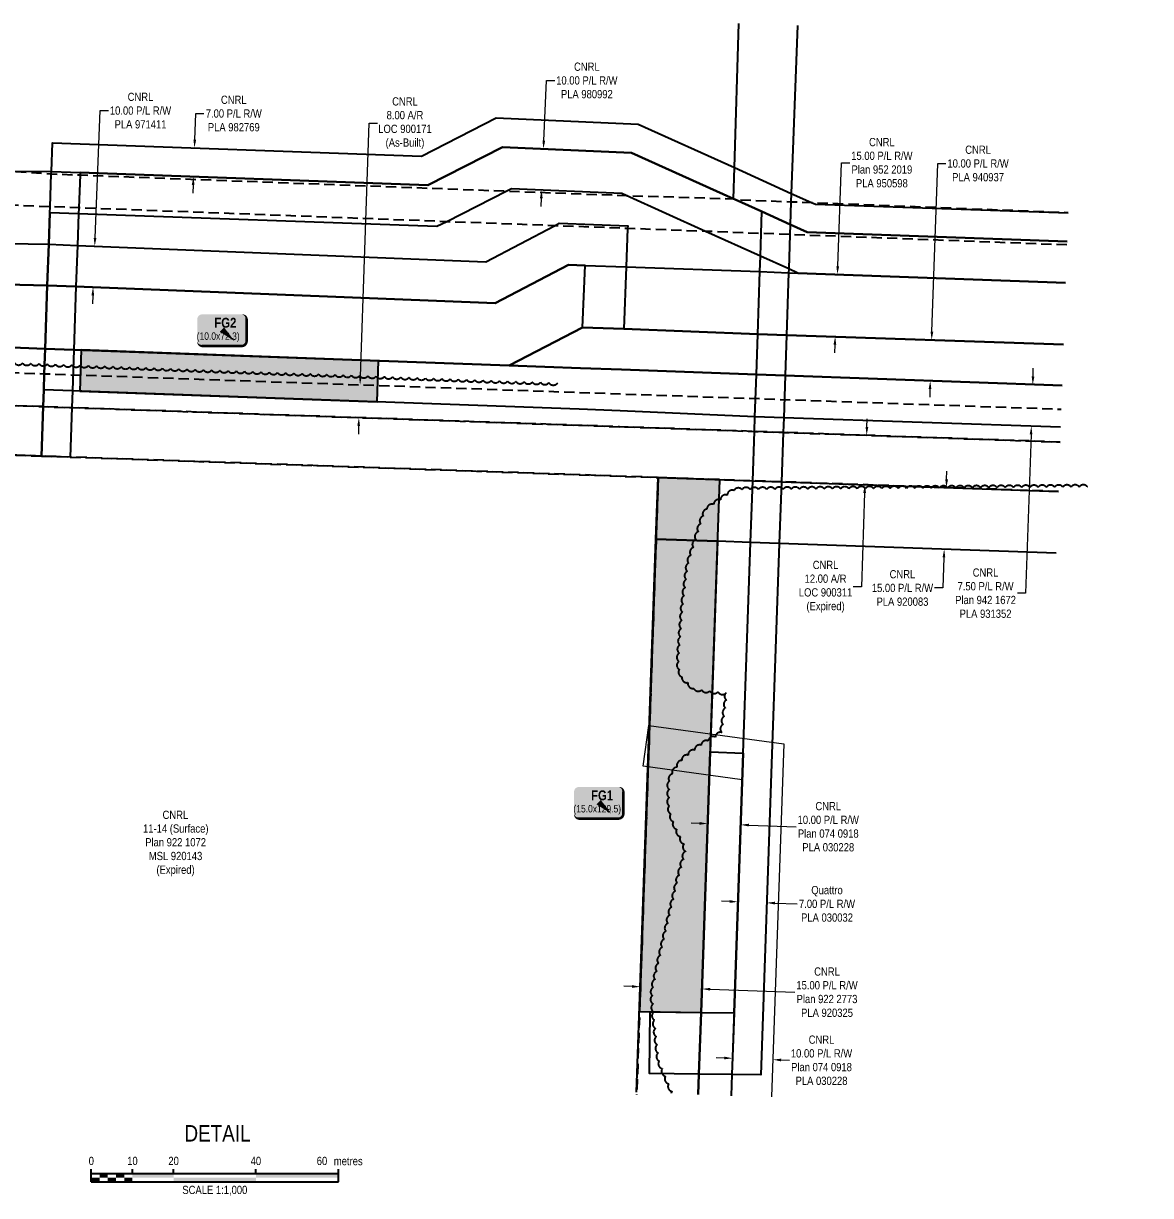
# Model space of a CAD drawing. Extents: x 338924 to 342649, y 6366534 to 6369223.
# Drawn here: x 341279 to 342649, y 6366534 to 6367958 of the extents above; entities that cross this region are included whole.
import ezdxf
from ezdxf.enums import TextEntityAlignment as Align

# ---------------------------------------------------------------- set-up
doc = ezdxf.new("R2010")
doc.units = 0
doc.header["$LTSCALE"] = 5
doc.header["$PDSIZE"] = 0.5
doc.linetypes.add('0', pattern=[1, 1, 0])
doc.linetypes.add('foc-ACCESSROAD', pattern=[3.75, 2.5, -1.25])
doc.layers.get('Defpoints').update_dxf_attribs({"color": 9})
for name, color, linetype in [('C-AR', 13, 'foc-ACCESSROAD'), ('C-RW', 13, 'Continuous'), ('C-WS', 13, 'foc-ACCESSROAD'), ('DETAIL-T', 7, 'Continuous'), ('F-RW', 190, 'Continuous'), ('L-2', 7, 'Continuous'), ('P-TEMP-BLOCKS', 250, 'Continuous'), ('P-WORKAREA', 113, 'Continuous'), ('P-WORKAREA-H', 111, 'Continuous'), ('T-BUSH', 110, '0')]:
    doc.layers.add(name, color=color, linetype=linetype)
for name, color, linetype, lineweight in [('C-AR-T', 13, 'Continuous', 9), ('C-RW-T', 13, 'Continuous', 9), ('C-WS-T', 13, 'Continuous', 9), ('F-RW-T', 190, 'Continuous', 9)]:
    doc.layers.add(name, color=color, linetype=linetype, lineweight=lineweight)
doc.styles.add('80', font='', dxfattribs={"height": 10})
doc.styles.add('80CG', font='', dxfattribs={"height": 10})
doc.styles.add('80L', font='', dxfattribs={"height": 10})
doc.styles.add('BOLD', font='')
doc.styles.get('80').set_extended_font_data('Arial Narrow')
doc.styles.get('80CG').set_extended_font_data('Arial Narrow')
doc.styles.get('80L').set_extended_font_data('Arial Narrow')
doc.styles.get('BOLD').set_extended_font_data('Arial Narrow', bold=True)
doc.dimstyles.new('Compass 5 000', dxfattribs={"dimscale": 5, "dimtxt": 9, "dimasz": 2, "dimexe": 0.2, "dimexo": 0.0625, "dimgap": 0.5, "dimtad": 0, "dimtih": 1, "dimtoh": 1, "dimzin": 0, "dimdsep": 46, "dimtxsty": '80CG', "dimcen": 0.1, "dimse1": 1, "dimse2": 1, "dimclrd": 256, "dimclrt": 256, "dimaunit": 1, "dimadec": 4, "dimazin": 0, "dimtfac": 0.06, "dimtofl": 0, "dimtmove": 0, "dimatfit": 1, "dimfxl": 0.2, "dimtolj": 1, "dimtzin": 0, "dimlwd": -1, "dimarcsym": 0})

# ---------------------------------------------------------------- blocks, each defined once
blk = doc.blocks.new('*D53')
at = {"layer": 'C-AR-T', "transparency": 16777216}
for p, q in [((342304.3890186812, 6367467.765069021), (342304.7369375121, 6367477.759014813)), ((342301.6053520658, 6367387.804426526), (342297.6389262193, 6367273.869102033)), ((342297.6389262193, 6367273.869102033), (342287.6389262193, 6367273.869102033))]:
    blk.add_line(p, q, dxfattribs=at)
for points in [[(342302.7233610492, 6367467.823055493), (342306.0546763131, 6367467.707082549), (342304.0410998503, 6367457.77112323)], [(342299.9396944339, 6367387.862412998), (342303.2710096978, 6367387.746440054), (342301.9532708967, 6367397.798372318)]]:
    blk.add_solid(points, dxfattribs=at)
at = {"layer": 'Defpoints', "color": 0, "transparency": 16777216}
for p in [(341895.4479819524, 6367471.995458928), (341893.3601529989, 6367412.022708016), (342301.9532708967, 6367397.798372318)]:
    blk.add_point(p, dxfattribs=at)
at = {"layer": 'C-AR-T', "transparency": 16777216, "insert": (342254.1259657827, 6367273.869102034), "char_height": 10, "attachment_point": 5, "style": '80CG'}
blk.add_mtext('\\A1;CNRL\\P12.00 A/R\\PLOC 900311\\P(Expired)', dxfattribs=at)
blk = doc.blocks.new('*D54')
at = {"layer": 'C-AR-T', "transparency": 16777216}
for p, q in [((341688.78607289, 6367529.199621819), (341699.5013346588, 6367836.889159321)), ((341699.5013346588, 6367836.889159321), (341709.5013346588, 6367836.889159322)), ((341686.6997556835, 6367469.290868286), (341686.3517175227, 6367459.296926649))]:
    blk.add_line(p, q, dxfattribs=at)
for points in [[(341687.1204159505, 6367529.257628179), (341690.4517298294, 6367529.14161546), (341688.4380347292, 6367519.205680182)], [(341685.034098744, 6367469.348874646), (341688.3654126229, 6367469.232861927), (341687.0477938444, 6367479.284809923)]]:
    blk.add_solid(points, dxfattribs=at)
at = {"layer": 'Defpoints', "color": 0, "transparency": 16777216}
for p in [(341581.8336897434, 6367522.918167359), (341580.4434488586, 6367482.9972971), (341687.0477938444, 6367479.284809923)]:
    blk.add_point(p, dxfattribs=at)
at = {"layer": 'C-AR-T', "transparency": 16777216, "insert": (341743.014295096, 6367836.889159321), "char_height": 10, "attachment_point": 5, "style": '80CG'}
blk.add_mtext('\\A1;CNRL\\P8.00 A/R\\PLOC 900171\\P(As-Built)', dxfattribs=at)
blk = doc.blocks.new('*D57')
at = {"layer": 'C-RW-T', "transparency": 16777216}
for p, q in [((342018.965717875, 6366788.313339144), (342008.9718312987, 6366788.662954788)), ((342113.8981104371, 6366784.992323915), (342216.7922645343, 6366781.392782774))]:
    blk.add_line(p, q, dxfattribs=at)
for points in [[(342019.023987149, 6366789.978986907), (342018.9074486012, 6366786.64769138), (342028.9596044515, 6366787.963723501)], [(342113.956379711, 6366786.657971678), (342113.8398411632, 6366783.326676152), (342103.9042238607, 6366785.341939559)]]:
    blk.add_solid(points, dxfattribs=at)
at = {"layer": 'Defpoints', "color": 0, "transparency": 16777216}
for p in [(342028.9596044515, 6366787.963723501), (342024.2027622374, 6366651.987709758), (342099.1473816467, 6366649.365925817)]:
    blk.add_point(p, dxfattribs=at)
at = {"layer": 'C-RW-T', "transparency": 16777216, "insert": (342255.8782126926, 6366781.392782774), "char_height": 10, "attachment_point": 5, "style": '80CG'}
blk.add_mtext('\\A1;CNRL\\P15.00 P/L R/W\\PPlan 922 2773\\PPLA 920325', dxfattribs=at)
blk = doc.blocks.new('*D55')
at = {"layer": 'C-RW-T', "transparency": 16777216}
for p, q in [((342268.8973541429, 6367663.177053584), (342273.4518312396, 6367788.92847375)), ((342273.4518312396, 6367788.92847375), (342283.4518312396, 6367788.92847375)), ((342265.4455551148, 6367567.87113356), (342265.0836114598, 6367557.877685868))]:
    blk.add_line(p, q, dxfattribs=at)
for points in [[(342267.2317795274, 6367663.237377526), (342270.5629287584, 6367663.116729641), (342268.535410488, 6367653.183605891)], [(342263.7799804993, 6367567.931457503), (342267.1111297303, 6367567.810809618), (342265.8074987698, 6367577.864581253)]]:
    blk.add_solid(points, dxfattribs=at)
at = {"layer": 'Defpoints', "color": 0, "transparency": 16777216}
for p in [(342268.535410488, 6367653.183605891), (342390.1979158028, 6367648.777221507), (342387.4700040848, 6367573.45819687)]:
    blk.add_point(p, dxfattribs=at)
at = {"layer": 'C-RW-T', "transparency": 16777216, "insert": (342322.5377793976, 6367788.928473749), "char_height": 10, "attachment_point": 5, "style": '80CG'}
blk.add_mtext('\\A1;CNRL\\P15.00 P/L R/W\\PPlan 952 2019\\PPLA 950598', dxfattribs=at)
blk = doc.blocks.new('*D58')
at = {"layer": 'C-RW-T', "transparency": 16777216}
for p, q in [((341366.4074036309, 6367697.556212011), (341372.5616050671, 6367852.185134861)), ((341372.5616050671, 6367852.185134861), (341382.5616050671, 6367852.185134861)), ((341363.626357386, 6367627.680341079), (341363.2286741517, 6367617.688251806))]:
    blk.add_line(p, q, dxfattribs=at)
for points in [[(341364.7420554187, 6367697.62249255), (341368.0727518431, 6367697.489931472), (341366.0097203966, 6367687.564122737)], [(341361.9610091738, 6367627.746621618), (341365.2917055982, 6367627.61406054), (341364.0240406203, 6367637.672430352)]]:
    blk.add_solid(points, dxfattribs=at)
at = {"layer": 'Defpoints', "color": 0, "transparency": 16777216}
for p in [(341366.0097203966, 6367687.564122737), (341735.3420842462, 6367672.864765579), (341733.3564044699, 6367622.973073194)]:
    blk.add_point(p, dxfattribs=at)
at = {"layer": 'C-RW-T', "transparency": 16777216, "insert": (341421.6475532263, 6367852.185134861), "char_height": 10, "attachment_point": 5, "style": '80CG'}
blk.add_mtext('\\A1;CNRL\\P10.00 P/L R/W\\PPLA 971411', dxfattribs=at)
blk = doc.blocks.new('*D59')
at = {"layer": 'C-RW-T', "transparency": 16777216}
for p, q in [((341487.5810701479, 6367816.907329327), (341488.7261583434, 6367848.649265872)), ((341488.7261583434, 6367848.649265872), (341498.7261583434, 6367848.649265872)), ((341485.5986801035, 6367761.955318431), (341485.2381652966, 6367751.96181909))]:
    blk.add_line(p, q, dxfattribs=at)
for points in [[(341485.9154869245, 6367816.967415129), (341489.2466533714, 6367816.847243526), (341487.220555341, 6367806.913829987)], [(341483.9330968801, 6367762.015404233), (341487.2642633271, 6367761.89523263), (341485.9591949106, 6367771.948817772)]]:
    blk.add_solid(points, dxfattribs=at)
at = {"layer": 'Defpoints', "color": 0, "transparency": 16777216}
for p in [(341487.220555341, 6367806.913829987), (341511.2891883035, 6367806.045555695), (341510.0278278732, 6367771.08054348)]:
    blk.add_point(p, dxfattribs=at)
at = {"layer": 'C-RW-T', "transparency": 16777216, "insert": (341534.9778636647, 6367848.649265872), "char_height": 10, "attachment_point": 5, "style": '80CG'}
blk.add_mtext('\\A1;CNRL\\P7.00 P/L R/W\\PPLA 982769', dxfattribs=at)
blk = doc.blocks.new('*D67')
at = {"layer": 'C-RW-T', "transparency": 16777216}
for p, q in [((341911.7298633044, 6367815.69834705), (341914.9469994175, 6367888.828224215)), ((341914.9469994175, 6367888.828224215), (341924.9469994176, 6367888.828224214)), ((341908.6540078451, 6367745.779971205), (341908.2145120219, 6367735.789633702))]:
    blk.add_line(p, q, dxfattribs=at)
for points in [[(341910.0648070539, 6367815.771596354), (341913.3949195548, 6367815.625097746), (341911.2903674811, 6367805.708009548)], [(341906.9889515946, 6367745.853220508), (341910.3190640956, 6367745.706721901), (341909.0935036683, 6367755.770308708)]]:
    blk.add_solid(points, dxfattribs=at)
at = {"layer": 'Defpoints', "color": 0, "transparency": 16777216}
for p in [(341888.7830015662, 6367806.698155607), (341911.2903674811, 6367805.708009548), (341886.5861377535, 6367756.760454767)]:
    blk.add_point(p, dxfattribs=at)
at = {"layer": 'C-RW-T', "transparency": 16777216, "insert": (341964.0329475746, 6367888.828224216), "char_height": 10, "attachment_point": 5, "style": '80CG'}
blk.add_mtext('\\A1;CNRL\\P10.00 P/L R/W\\PPLA 980992', dxfattribs=at)
blk = doc.blocks.new('*D68')
at = {"layer": 'Defpoints', "color": 0, "transparency": 16777216}
for p in [(342147.4594741268, 6366886.5189875), (342182.4295158531, 6366885.295691922), (342182.5929713973, 6366889.968354281)]:
    blk.add_point(p, dxfattribs=at)
at = {"layer": 'F-RW-T', "transparency": 16777216}
for p, q in [((342137.6290424989, 6366891.541248471), (342127.6351553266, 6366891.890847081)), ((342192.5868585696, 6366889.618755671), (342219.6265073721, 6366888.672875106))]:
    blk.add_line(p, q, dxfattribs=at)
for points in [[(342137.6873089339, 6366893.206896333), (342137.5707760638, 6366889.875600608), (342147.6229296711, 6366891.19164986)], [(342192.6451250046, 6366891.284403534), (342192.5285921345, 6366887.953107809), (342182.5929713973, 6366889.968354281)]]:
    blk.add_solid(points, dxfattribs=at)
at = {"layer": 'F-RW-T', "transparency": 16777216, "insert": (342255.8782126927, 6366888.672875105), "char_height": 10, "attachment_point": 5, "style": '80CG'}
blk.add_mtext('\\A1;Quattro\\P7.00 P/L R/W\\PPLA 030032', dxfattribs=at)
blk = doc.blocks.new('*D69')
at = {"layer": 'C-RW-T', "transparency": 16777216}
for p, q in [((342100.937503784, 6366986.461868805), (342090.94362307, 6366986.811651988)), ((342160.8901307253, 6366984.363542712), (342218.3039405997, 6366982.354074545))]:
    blk.add_line(p, q, dxfattribs=at)
for points in [[(342100.9958009811, 6366988.127515592), (342100.8792065867, 6366984.796222019), (342110.9313844979, 6366986.112085622)], [(342160.9484279225, 6366986.029189499), (342160.8318335282, 6366982.697895926), (342150.8962500114, 6366984.713325894)]]:
    blk.add_solid(points, dxfattribs=at)
at = {"layer": 'Defpoints', "color": 0, "transparency": 16777216}
for p in [(342150.8962500114, 6366984.713325894), (342109.9833431854, 6366959.024986376), (342149.9482086989, 6366957.62622665)]:
    blk.add_point(p, dxfattribs=at)
at = {"layer": 'C-RW-T', "transparency": 16777216, "insert": (342257.389888758, 6366982.354074546), "char_height": 10, "attachment_point": 5, "style": '80CG'}
blk.add_mtext('\\A1;CNRL\\P10.00 P/L R/W\\PPlan 074 0918\\PPLA 030228', dxfattribs=at)
blk = doc.blocks.new('*D70')
at = {"layer": 'C-RW-T', "transparency": 16777216}
for p, q in [((342401.2520666366, 6367404.356143478), (342401.6000132262, 6367414.350088304)), ((342397.9491264551, 6367309.486979849), (342396.6566141256, 6367272.362612788)), ((342396.6566141256, 6367272.362612788), (342386.6566141256, 6367272.362612788))]:
    blk.add_line(p, q, dxfattribs=at)
for points in [[(342399.5864091658, 6367404.414134577), (342402.9177241075, 6367404.298152381), (342400.9041200471, 6367394.362198653)], [(342396.2834689842, 6367309.544970947), (342399.614783926, 6367309.428988751), (342398.2970730446, 6367319.480924674)]]:
    blk.add_solid(points, dxfattribs=at)
at = {"layer": 'Defpoints', "color": 0, "transparency": 16777216}
for p in [(342425.5976826627, 6367393.502473985), (342398.2970730446, 6367319.480924674), (342422.9906356601, 6367318.621200006)]:
    blk.add_point(p, dxfattribs=at)
at = {"layer": 'C-RW-T', "transparency": 16777216, "insert": (342347.5706659675, 6367272.362612789), "char_height": 10, "attachment_point": 5, "style": '80CG'}
blk.add_mtext('\\A1;CNRL\\P15.00 P/L R/W\\PPLA 920083', dxfattribs=at)
blk = doc.blocks.new('*D72')
at = {"layer": 'C-RW-T', "transparency": 16777216}
for p, q in [((342383.3850192308, 6367583.60327645), (342390.353054792, 6367787.986145957)), ((342390.353054792, 6367787.986145957), (342400.353054792, 6367787.986145957)), ((342381.0122443533, 6367514.006252455), (342380.6715118103, 6367504.012059074))]:
    blk.add_line(p, q, dxfattribs=at)
for points in [[(342381.719320334, 6367583.660065208), (342385.0507181276, 6367583.546487693), (342383.0442866877, 6367573.609083069)], [(342379.3465454564, 6367514.063041212), (342382.6779432501, 6367513.949463697), (342381.3529768963, 6367524.000445835)]]:
    blk.add_solid(points, dxfattribs=at)
at = {"layer": 'Defpoints', "color": 0, "transparency": 16777216}
for p in [(342383.0442866877, 6367573.609083069), (342396.1002513337, 6367573.163965403), (342394.4089415423, 6367523.555328169)]:
    blk.add_point(p, dxfattribs=at)
at = {"layer": 'C-RW-T', "transparency": 16777216, "insert": (342439.4390029492, 6367787.986145958), "char_height": 10, "attachment_point": 5, "style": '80CG'}
blk.add_mtext('\\A1;CNRL\\P10.00 P/L R/W\\PPLA 940937', dxfattribs=at)
blk = doc.blocks.new('*D73')
at = {"layer": 'C-RW-T', "transparency": 16777216}
for p, q in [((342506.2350908767, 6367529.217928859), (342506.5762943437, 6367539.212106174)), ((342503.8335155452, 6367458.873480404), (342497.2507448722, 6367266.057803857)), ((342497.2507448722, 6367266.057803857), (342487.2507448722, 6367266.057803856))]:
    blk.add_line(p, q, dxfattribs=at)
for points in [[(342504.5693946576, 6367529.274796104), (342507.9007870958, 6367529.161061615), (342505.8938874097, 6367519.223751545)], [(342502.1678193262, 6367458.930347648), (342505.4992117643, 6367458.816613159), (342504.1747190122, 6367468.867657718)]]:
    blk.add_solid(points, dxfattribs=at)
at = {"layer": 'Defpoints', "color": 0, "transparency": 16777216}
for p in [(342649.064455262, 6367514.335876076), (342504.1747190122, 6367468.867657718), (342647.3452868646, 6367463.97978225)]:
    blk.add_point(p, dxfattribs=at)
at = {"layer": 'C-RW-T', "transparency": 16777216, "insert": (342448.5467885285, 6367266.057803857), "char_height": 10, "attachment_point": 5, "style": '80CG'}
blk.add_mtext('\\A1;CNRL\\P7.50 P/L R/W\\PPlan 942 1672\\PPLA 931352', dxfattribs=at)
blk = doc.blocks.new('*U74')
h = blk.add_hatch(color=111)
edge = h.paths.add_edge_path()
edge.add_line((-23.99999999999998, -20), (23.99999999999998, -20))
edge.add_arc((23.99999999999998, -14), 6, 270, 360)
edge.add_line((29.99999999999998, -14), (29.99999999999998, 12.5))
edge.add_arc((23.99999999999998, 12.5), 6, 0, 90)
edge.add_line((23.99999999999998, 18.5), (-23.99999999999998, 18.5))
edge.add_arc((-23.99999999999998, 12.5), 6, 90, 180)
edge.add_line((-29.99999999999998, 12.5), (-29.99999999999998, -14))
edge.add_arc((-23.99999999999998, -14), 6, 180, 270)
at = {"color": 250, "flags": 128}
blk.add_lwpolyline([(-23.99999999999998, -20, 3, 3, 0), (23.99999999999998, -20, 3, 3, 0.414213562373095), (29.99999999999998, -14, 3, 3, 0), (29.99999999999998, 12.5, 3, 0, 0.414213562373095), (23.99999999999998, 18.5, 0, 0, 0), (-23.99999999999998, 18.5, 0, 0, 0.414213562373095), (-29.99999999999998, 12.5, 0, 0, 0), (-29.99999999999998, -14, 0, 3, 0.414213562373095)], format="xyseb", close=True, dxfattribs=at)
at = {"flags": 128}
blk.add_lwpolyline([(15.34249203798334, -14.0773835041321, 0, 7.5, 0), (-3.398394867633904e-15, 0, 0, 0, 0)], format="xyseb", dxfattribs=at)
at = {"color": 250}
for tag, p, height, style in [('TEMP_AREA_W1_001', (-9.212824010914055, 2.244292974654144), 12, 'BOLD'), ('ENTER_TEXT_001', (-30.65893587994544, -12.47010782646594), 9, '80')]:
    blk.add_attdef(tag, p, '', height=height, dxfattribs=dict(at, style=style))
blk = doc.blocks.new('*D76')
at = {"layer": 'C-RW-T', "transparency": 16777216}
for p, q in [((342130.9830702221, 6366701.451277784), (342120.9891052577, 6366701.798645441)), ((342200.1255871083, 6366699.048040007), (342210.1195520728, 6366698.70067235))]:
    blk.add_line(p, q, dxfattribs=at)
for points in [[(342131.0409648317, 6366703.116938611), (342130.9251756124, 6366699.785616956), (342140.9770351865, 6366701.103910126)], [(342200.1834817179, 6366700.713700835), (342200.0676924987, 6366697.382379179), (342190.1316221439, 6366699.395407665)]]:
    blk.add_solid(points, dxfattribs=at)
at = {"layer": 'Defpoints', "color": 0, "transparency": 16777216}
for p in [(342141.1975052915, 6366707.446960366), (342190.1316221439, 6366699.395407665), (342190.3520922489, 6366705.738457905)]:
    blk.add_point(p, dxfattribs=at)
at = {"layer": 'C-RW-T', "transparency": 16777216, "insert": (342249.205500231, 6366698.700672349), "char_height": 10, "attachment_point": 5, "style": '80CG'}
blk.add_mtext('\\A1;CNRL\\P10.00 P/L R/W\\PPlan 074 0918\\PPLA 030228', dxfattribs=at)
blk = doc.blocks.new('*U79')
h = blk.add_hatch(color=111)
edge = h.paths.add_edge_path()
edge.add_line((-23.99999999999998, -20), (23.99999999999998, -20))
edge.add_arc((23.99999999999998, -14), 6, 270, 360)
edge.add_line((29.99999999999998, -14), (29.99999999999998, 12.5))
edge.add_arc((23.99999999999998, 12.5), 6, 0, 90)
edge.add_line((23.99999999999998, 18.5), (-23.99999999999998, 18.5))
edge.add_arc((-23.99999999999998, 12.5), 6, 90, 180)
edge.add_line((-29.99999999999998, 12.5), (-29.99999999999998, -14))
edge.add_arc((-23.99999999999998, -14), 6, 180, 270)
at = {"color": 250, "flags": 128}
blk.add_lwpolyline([(-23.99999999999998, -20, 3, 3, 0), (23.99999999999998, -20, 3, 3, 0.414213562373095), (29.99999999999998, -14, 3, 3, 0), (29.99999999999998, 12.5, 3, 0, 0.414213562373095), (23.99999999999998, 18.5, 0, 0, 0), (-23.99999999999998, 18.5, 0, 0, 0.414213562373095), (-29.99999999999998, 12.5, 0, 0, 0), (-29.99999999999998, -14, 0, 3, 0.414213562373095)], format="xyseb", close=True, dxfattribs=at)
at = {"flags": 128}
blk.add_lwpolyline([(15.34249203798334, -14.0773835041321, 0, 7.5, 0), (-3.398394867633904e-15, 0, 0, 0, 0)], format="xyseb", dxfattribs=at)
at = {"color": 250}
for tag, p, height, style in [('TEMP_AREA_W1_001', (-9.212824010914055, 2.244292974654144), 12, 'BOLD'), ('ENTER_TEXT_001', (-30.65893587994544, -12.47010782646594), 9, '80')]:
    blk.add_attdef(tag, p, '', height=height, dxfattribs=dict(at, style=style))
blk = doc.blocks.new('*U19')
at = {"color": 0}
for p, q in [((-150.0000000000342, 0), (-150.0000000000342, 15.00000000000273)), ((-100.0000000000232, 10.00000000000182), (-100.0000000000232, 15.00000000000273)), ((-50.00000000001134, 10.00000000000182), (-50.00000000001134, 15.00000000000273)), ((50.00000000001134, 10.00000000000182), (50.00000000001134, 15.00000000000273)), ((150.2392182250246, -2.274e-13), (150.2392182250246, 15.0000000000025)), ((-150.0000000000342, 10.00000000000182), (150.2392182250246, 10.00000000000159)), ((-150.0000000000342, 0), (150.2392182250246, -2.274e-13))]:
    blk.add_line(p, q, dxfattribs=at)
for points in [[(-150.0000000000342, 5.000000000000909), (-140.0000000000233, 5.000000000000909), (-150.0000000000342, 0), (-140.0000000000233, 0)], [(-140.0000000000342, 10.00000000000091), (-130.0000000000232, 10.00000000000091), (-140.0000000000342, 5), (-130.0000000000232, 5)], [(-130.0000000000342, 5.000000000000909), (-120.0000000000233, 5.000000000000909), (-130.0000000000342, 0), (-120.0000000000233, 0)], [(-120.0000000000342, 10.00000000000091), (-110.0000000000233, 10.00000000000091), (-120.0000000000342, 5), (-110.0000000000233, 5)], [(-110.0000000000342, 5.000000000000909), (-100.0000000000232, 5.000000000000909), (-110.0000000000342, 0), (-100.0000000000232, 0)], [(-100.0000000000232, 10.00000000000182), (-50.00000000001134, 10.00000000000182), (-100.0000000000232, 5.000000000000909), (-50.00000000001134, 5.000000000000909)], [(-50.00000000001134, 5.000000000000909), (50.00000000001134, 5.000000000000909), (-50.00000000001134, 0), (50.00000000001134, 0)], [(50.00000000001134, 10.00000000000182), (150.2392182250246, 10.00000000000159), (50.00000000001134, 5.000000000000909), (150.2392182250246, 5.000000000000682)]]:
    blk.add_solid(points, dxfattribs=at)
at = {"color": 0, "style": '80'}
blk.add_text('metres', height=10.00000000000227, dxfattribs=at).set_placement((162.2392182250246, 20.0000000000025), align=Align.CENTER)
for s, insert, char_height, attachment_point in [('0', (-150.0000000000342, 30.21145975443656), 10, 2), ('10', (-100.0000000000232, 30.21145975443656), 10, 2), ('20', (-50.00000000001134, 30.21145975443656), 10, 2), ('40', (50.00000000001134, 30.21145975443656), 10, 2), ('60', (136.6959500629242, 30.21828103683765), 10, 3), ('SCALE 1:1,000', (0.1196091124951968, -5.000000000000114), 10.00000000000227, 2)]:
    blk.add_mtext(s, dxfattribs=dict(at, insert=insert, char_height=char_height, attachment_point=attachment_point))

msp = doc.modelspace()

# ---------------------------------------------------------------- hatches: boundary and pattern name
at = {"layer": 'P-WORKAREA-H'}
h = msp.add_hatch(color=256, dxfattribs=at)
h.dxf.hatch_style = 1
h.paths.add_polyline_path([(341347.9179051821, 6367511.479641871), (341709.2413030484, 6367498.359794333), (341711.0552388393, 6367548.31597269), (341349.7318409728, 6367561.435820225)])
h = msp.add_hatch(color=256, dxfattribs=at)
h.dxf.hatch_style = 1
h.paths.add_polyline_path([(342050.6037900008, 6367406.548591684), (342027.9072192824, 6366757.880921946), (342102.9025919439, 6366756.904535732), (342125.5415821162, 6367403.92655427)])

# ---------------------------------------------------------------- linework, layer by layer
at = {"layer": 'C-AR', "flags": 128}
for points in [[(340539.5689094707, 6367804.349498498), (340732.2115869063, 6367797.090627662), (340807.4244085612, 6367794.261273352), (340882.6345442119, 6367791.418772205), (340932.8827123037, 6367789.563268435), (341008.1183762104, 6367786.730749121), (341048.4023356253, 6367785.266773902), (341263.276599667, 6367778.56768951), (341313.279081838, 6367775.313138289), (341348.2469455708, 6367773.998310767), (341866.7425615219, 6367754.523424937), (342011.7996106577, 6367749.078429455), (342142.0651030443, 6367745.093372459), (342144.2662495897, 6367744.104830319), (342212.0869432914, 6367741.560720849), (342236.9815786189, 6367740.629329672), (342548.8149230331, 6367728.518607663)], [(342547.4381923329, 6367688.975266607), (342210.6511530875, 6367701.634297012), (342175.7938523444, 6367702.942793204), (342108.3435599083, 6367705.476464222), (342013.5965437384, 6367709.042941123), (341924.6153120423, 6367712.386654271), (341793.7873407179, 6367717.297725333), (341346.7575007654, 6367734.077473169), (341311.7879488361, 6367735.392365893), (341261.82792306, 6367737.268664399), (341050.5377576854, 6367745.203239514), (341010.2795083527, 6367746.676717605), (340935.0429993856, 6367749.505245037), (340884.797319904, 6367751.364649056), (340809.5840555216, 6367754.193225821), (340734.3675630979, 6367757.029223127), (340538.1742270364, 6367764.416312205)], [(340531.0162289088, 6367559.465231022), (341179.7136347997, 6367536.898650674), (341304.6461433938, 6367532.557458273), (342005.0624668972, 6367508.200243128), (342540.4956963645, 6367489.56845028)], [(342539.1042719841, 6367449.603067937), (342003.6733172917, 6367468.231890937), (341303.2575106743, 6367492.589057454), (341178.321115654, 6367496.933905541), (340529.620412645, 6367519.499580396)], [(340529.6245396427, 6367519.617746478), (340747.5531777815, 6367512.029642603), (340822.7828231968, 6367509.408708489), (340897.9992586416, 6367506.782057582), (340948.1917599571, 6367505.040070934), (341023.3810350294, 6367502.41745769), (341063.5570203036, 6367501.012416003), (341178.3356971688, 6367497.009001001), (341253.3052294791, 6367494.381853031), (341303.2689222704, 6367492.63170482), (341338.2415290853, 6367491.431958198), (342167.657667561, 6367462.547612268), (342202.6271266794, 6367461.316900118), (342539.1045617138, 6367449.611389731)], [(342537.0161591605, 6367389.626953846), (342200.5253862455, 6367401.331267243), (342165.5552539044, 6367402.547471302), (342050.6037900007, 6367406.548591644), (341336.1440902716, 6367431.421048278), (341301.1697721757, 6367432.63489153), (341251.2114775999, 6367434.374801896), (341176.2663719568, 6367436.982442511), (341066.7627148642, 6367440.63088772), (341026.647641861, 6367441.965366302), (340951.4396184998, 6367444.804175494), (340901.2661535877, 6367445.172323106), (340826.0399121681, 6367449.169402422), (340750.8098873176, 6367451.78631822), (340527.5267749247, 6367459.553586176)]]:
    msp.add_lwpolyline(points, dxfattribs=at)
at = {"layer": 'C-RW', "flags": 128}
for points in [[(342547.5873876857, 6367693.260551091), (342231.897191666, 6367704.534056371), (342211.084645408, 6367713.74285801), (342176.6605382856, 6367729.476104538), (342144.2662495897, 6367744.104830319), (342142.0651030443, 6367745.093372459), (342018.2847739413, 6367801.00110203), (341861.3781242102, 6367807.903753435), (341770.7674844899, 6367761.673235055), (341348.355708388, 6367776.913562944), (341348.2469455708, 6367773.998310767), (341346.7575007654, 6367734.077473169), (341346.4930781308, 6367726.958928395), (341345.0533674794, 6367688.398181571), (341343.1921511936, 6367638.541211141), (341340.7045203053, 6367561.763607142), (341338.9489720222, 6367511.726586992), (341338.2415290853, 6367491.431958198), (341336.1440902716, 6367431.421048278), (341301.1697721757, 6367432.63489153), (341303.2689222704, 6367492.63170482), (341303.979839426, 6367512.958770527), (341304.6634205007, 6367532.556778414), (341305.3801660585, 6367552.983839219), (341305.7288454182, 6367562.978510538), (341308.3029825205, 6367639.834897439), (341310.0962963486, 6367689.791758873), (341311.5211373414, 6367728.220294943), (341311.7879488361, 6367735.392365893), (341313.279081838, 6367775.313138289), (341313.3878631657, 6367778.17376761), (341314.6939489706, 6367813.137715537), (341762.9521577639, 6367796.966831232), (341853.6952156427, 6367843.267769989), (342026.5522899944, 6367835.658762721), (342143.2661743183, 6367782.951883374), (342212.4698712014, 6367751.701867971), (342236.9815786189, 6367740.629329672), (342241.9119062403, 6367738.404505124), (342548.8052681265, 6367728.241293249)], [(341263.276599667, 6367778.56768951), (341313.3878631657, 6367778.17376761), (341348.355708388, 6367776.913562944), (341770.7674844899, 6367761.673235055), (341861.3781242102, 6367807.903753435), (342018.2847739413, 6367801.00110203), (342142.0651030443, 6367745.093372459), (342144.2662495897, 6367744.104830319), (342176.6605382856, 6367729.476104538), (342211.084645408, 6367713.74285801), (342231.897191666, 6367704.534056371), (342547.5873876857, 6367693.260551091)], [(342545.8424061724, 6367643.140074302), (342220.270758451, 6367654.931659716), (342209.3222310995, 6367659.873081795), (342174.8946116676, 6367675.423054159), (342108.3435599083, 6367705.476464222), (342011.7996106577, 6367749.078429455), (342006.4769627526, 6367751.481098532), (341872.3539371671, 6367757.387165418), (341866.7425615219, 6367754.523424937), (341793.7873407179, 6367717.297725333), (341781.930747356, 6367711.245932723), (341346.4930781308, 6367726.958928395), (341311.5211373414, 6367728.220294943), (341310.0962963486, 6367689.791758873), (341308.3029825205, 6367639.834897439), (341305.7288454182, 6367562.978510538), (341305.3801660585, 6367552.983839219), (341304.6634205007, 6367532.556778414), (341303.979839426, 6367512.958770527), (341303.2689222704, 6367492.63170482), (341301.1697721757, 6367432.63489153), (341251.2114775999, 6367434.374801896)], [(341260.2033659493, 6367690.964346371), (341310.0962963486, 6367689.791758873), (341345.0533674794, 6367688.398181571), (341841.2775370032, 6367668.648554912), (341924.6153120423, 6367712.386654271), (341930.4120586258, 6367715.42653208), (342013.7268258188, 6367712.452953353), (342013.5965437384, 6367709.042941123), (342011.8231616887, 6367662.403245984), (342011.8231616887, 6367662.403245984), (342008.95073947, 6367587.018406505), (341958.9145762637, 6367588.938567428), (341961.8722536009, 6367664.265937007), (341941.8862167449, 6367664.994633617), (341852.6521474711, 6367618.212994416), (341343.1921511936, 6367638.541211141), (341308.3029825205, 6367639.834897439), (341258.4478906693, 6367640.87971095)], [(341258.4478906693, 6367640.87971095), (341308.3029825205, 6367639.834897439), (341343.1921511936, 6367638.541211141), (341852.6521474711, 6367618.212994416), (341941.8862167449, 6367664.994633617), (341961.8722536009, 6367664.265937007), (342011.8231616887, 6367662.403245984), (342174.2782202918, 6367656.591640489), (342209.1784620872, 6367655.328062417), (342220.270758451, 6367654.931659716), (342545.8424061724, 6367643.140074302)], [(342543.2314950445, 6367568.147812428), (342206.7706818798, 6367579.618788039), (342171.80077282, 6367580.777861869), (342008.95073947, 6367587.018406505), (341958.9145762637, 6367588.938567428), (341869.689976877, 6367542.555859761), (341340.7045203053, 6367561.763607142), (341305.7288454182, 6367562.978510538), (341255.780279206, 6367564.717042341)], [(342541.4935809796, 6367518.230331411), (342205.0460598735, 6367530.410950462), (342170.0802752833, 6367531.677100133), (342006.2710533281, 6367537.613583932), (341956.311927719, 6367539.419467039), (341869.689976877, 6367542.555859761), (341958.9145762637, 6367588.938567428), (342008.95073947, 6367587.018406505), (342171.80077282, 6367580.777861869), (342206.7706818798, 6367579.618788039), (342543.2314950445, 6367568.147812428)], [(341255.780279206, 6367564.717042341), (341305.7288454182, 6367562.978510538), (341305.3801660585, 6367552.983839219), (341304.6634205007, 6367532.556778414), (341303.979839426, 6367512.958770527), (341303.2689222704, 6367492.63170482), (341301.1697721757, 6367432.63489153), (341251.2114775999, 6367434.374801896)], [(342539.7327180924, 6367467.653699618), (342203.2522926088, 6367479.141217211), (342168.2811977227, 6367480.336414808), (342004.4618716738, 6367487.649363583), (341954.5046707083, 6367489.459177589), (341338.9489720222, 6367511.726586992), (341303.979839426, 6367512.958770527), (341304.6634205007, 6367532.556778414), (341305.3801660585, 6367552.983839219), (341305.7288454182, 6367562.978510538), (341340.7045203053, 6367561.763607142), (341869.689976877, 6367542.555859761), (341956.311927719, 6367539.419467039), (342006.2710533281, 6367537.613583932), (342170.0802752833, 6367531.677100133), (342205.0460598735, 6367530.410950462), (342541.4935809796, 6367518.230331411)], [(342534.4089870907, 6367314.742087598), (342197.9006622401, 6367326.457874108), (342162.9330189003, 6367327.692519172), (342122.930624535, 6367329.034433795), (342047.9788512926, 6367331.635607285), (342050.6042030746, 6367406.559098916), (342165.5555489138, 6367402.554976465), (342200.5256615696, 6367401.338272085), (342537.0163326959, 6367389.63193824)], [(342024.4866324622, 6366660.102240342), (342047.9788512926, 6367331.635607285), (342122.930624535, 6367329.034433795), (342113.9908482309, 6367073.536029717), (342102.9097294897, 6366756.902499896), (342100.2872131853, 6366681.94634245), (342099.4207856903, 6366657.180780335)], [(342099.4207856903, 6366657.180780335), (342100.2872131853, 6366681.94634245), (342102.9097294897, 6366756.902499896), (342113.9908482309, 6367073.536029717), (342153.936086889, 6367071.566464143), (342142.9047747214, 6366756.383735826), (342140.2841573233, 6366681.423998828), (342139.3821490839, 6366655.622805508)]]:
    msp.add_lwpolyline(points, dxfattribs=at)
at = {"layer": 'C-RW-T', "flags": 128}
msp.add_lwpolyline([(342139.3924171739, 6366655.86931437), (342152.8187699441, 6367039.506912705), (342032.6530838563, 6367055.939138576), (342039.4730838567, 6367105.414138577), (342203.4630838563, 6367082.949138573), (342188.5593548033, 6366654.160382622)], dxfattribs=at)
at = {"layer": 'C-WS'}
msp.add_lwpolyline([(340924.4517303836, 6366675.274723701), (340939.1415355549, 6367095.141775395), (340942.1155727456, 6367180.100111953), (340943.5279686557, 6367220.511884591), (340949.2701530867, 6367384.654972482), (340951.3747133076, 6367444.819573375), (341026.5991355927, 6367441.980145178), (341066.7229555888, 6367440.645375579), (341176.2504896839, 6367436.996134873), (341251.2119369224, 6367434.387925672), (341301.1811247844, 6367432.647635917), (341336.1630689407, 6367431.433527946), (342050.778554846, 6367406.555647979), (342048.1530437764, 6367331.626329037), (342024.5444480286, 6366656.766286836)], dxfattribs=at)
at = {"layer": 'F-RW', "flags": 128}
msp.add_lwpolyline([(342220.1530911763, 6367955.399347799), (342212.4720308037, 6367751.701783079), (342212.0885629925, 6367741.560657201), (342211.0637711419, 6367713.603866054), (342210.6511530875, 6367701.634297012), (342209.3222310995, 6367659.873081795), (342209.1784620872, 6367655.328062417), (342206.7706818798, 6367579.618788039), (342205.0460598735, 6367530.410950462), (342203.2501329556, 6367479.14130212), (342202.6252369976, 6367461.316974392), (342200.525523911, 6367401.334769664), (342197.9003672419, 6367326.450368879), (342188.9025747083, 6367070.339390172), (342175.2817716473, 6366680.964933988), (342140.2841573233, 6366681.423998828), (342100.2872131853, 6366681.94634245), (342040.0445112109, 6366682.736468611), (342041.0226641492, 6366757.710168175), (342102.9097294897, 6366756.902499896), (342142.9047747214, 6366756.383735826), (342153.936086889, 6367071.566464143), (342162.9330189003, 6367327.692519172), (342165.555411243, 6367402.551474055), (342167.657667561, 6367462.547612268), (342168.2811977227, 6367480.336414808), (342170.0802752833, 6367531.677100133), (342171.80077282, 6367580.777861869), (342174.2782202918, 6367656.591640489), (342174.8946116676, 6367675.423054159), (342175.7938523444, 6367702.942793204), (342176.6605382856, 6367729.476104538), (342144.2662495897, 6367744.104830319), (342142.0630811198, 6367745.096959768), (342143.2677940233, 6367782.951819707), (342148.8805848758, 6367958.086902878)], dxfattribs=at)
at = {"layer": 'P-WORKAREA'}
for points in [[(341347.9179051821, 6367511.479641871), (341709.2413030484, 6367498.359794333), (341711.0552388393, 6367548.31597269), (341349.7318409728, 6367561.435820225)], [(342050.6037900008, 6367406.548591684), (342027.9072192824, 6366757.880921946), (342102.9025919439, 6366756.904535732), (342125.5415821162, 6367403.92655427), (342050.6037900008, 6367406.548591684)]]:
    msp.add_lwpolyline(points, close=True, dxfattribs=at)
at = {"layer": 'T-BUSH', "flags": 128}
for points in [[(341228.3918503198, 6367547.461822262, 0.52056705), (341238.3827570545, 6367547.090086642, 0.52056705), (341248.3736637892, 6367546.71835102, 0.52056705), (341258.364570524, 6367546.346615402, 0.52056705), (341268.3554772586, 6367545.974879782, 0.52056705), (341278.3463839932, 6367545.60314416, 0.52056705), (341288.3372907279, 6367545.23140854, 0.52056705), (341298.3281974626, 6367544.859672922, 0.52056705), (341308.3191041973, 6367544.487937301, 0.52056705), (341318.310010932, 6367544.116201679, 0.52056705), (341328.3009176667, 6367543.74446606, 0.52056705), (341338.2918244014, 6367543.372730441, 0.52056705), (341348.2827311361, 6367543.000994821, 0.52056705), (341358.2736378709, 6367542.629259199, 0.52056705), (341368.2645446055, 6367542.25752358, 0.52056705), (341378.2554513401, 6367541.885787961, 0.52056705), (341388.2463580748, 6367541.514052341, 0.52056705), (341398.2372648095, 6367541.142316719, 0.52056705), (341408.2281715441, 6367540.770581099, 0.52056705), (341418.2190782789, 6367540.398845481, 0.52056705), (341428.2099850135, 6367540.02710986, 0.52056705), (341438.2008917482, 6367539.655374238, 0.52056705), (341448.1917984828, 6367539.283638619, 0.52056705), (341458.1827052176, 6367538.911903, 0.52056705), (341468.1736119522, 6367538.54016738, 0.52056705), (341478.1645186869, 6367538.168431758, 0.52056705), (341488.1554254216, 6367537.796696139, 0.52056705), (341498.1463321563, 6367537.424960521, 0.52056705), (341508.137238891, 6367537.053224901, 0.52056705), (341518.1281456257, 6367536.681489279, 0.52056705), (341528.1190523604, 6367536.309753659, 0.52056705), (341538.1099590951, 6367535.938018041, 0.52056705), (341548.1008658297, 6367535.56628242, 0.52056705), (341558.0917725644, 6367535.194546798, 0.52056705), (341568.0826792991, 6367534.822811179, 0.52056705), (341578.0735860338, 6367534.45107556, 0.52056705), (341588.0644927685, 6367534.07933994, 0.52056705), (341598.0553995032, 6367533.707604318, 0.52056705), (341608.0463062379, 6367533.335868699, 0.52056705), (341618.0372129725, 6367532.96413308, 0.52056705), (341628.0281197072, 6367532.59239746, 0.52056705), (341638.0190264419, 6367532.220661838, 0.52056705), (341648.0099331766, 6367531.84892622, 0.52056705), (341658.0008399113, 6367531.4771906, 0.52056705), (341667.991746646, 6367531.105454979, 0.52056705), (341677.9826533807, 6367530.733719355, 0.52056705), (341687.9735601155, 6367530.36198374, 0.52056705), (341697.96446685, 6367529.990248119, 0.52056705), (341707.9553735847, 6367529.618512499, 0.52056705), (341717.9462803194, 6367529.246776875, 0.52056705), (341727.9371870541, 6367528.875041259, 0.52056705), (341737.9280937888, 6367528.503305639, 0.52056705), (341747.9190005235, 6367528.131570017, 0.52056705), (341757.9099072582, 6367527.759834398, 0.52056705), (341767.9008139928, 6367527.388098779, 0.52056705), (341777.8917207276, 6367527.016363159, 0.52056705), (341787.8826274623, 6367526.644627537, 0.52056705), (341797.8735341969, 6367526.272891917, 0.52056705), (341807.8644409315, 6367525.901156299, 0.52056705), (341817.8553476662, 6367525.529420679, 0.52056705), (341827.8462544009, 6367525.157685056, 0.52056705), (341837.8371611356, 6367524.785949437, 0.52056705), (341847.8280678703, 6367524.414213818, 0.52056705), (341857.8189746049, 6367524.042478198, 0.52056705), (341867.8098813397, 6367523.670742576, 0.52056705), (341877.8007880743, 6367523.299006957, 0.52056705), (341887.791694809, 6367522.927271338, 0.52056705), (341897.7826015437, 6367522.555535718, 0.52056705), (341907.7735082784, 6367522.183800096, 0.52056705), (341917.7644150131, 6367521.812064476, 0.52056705), (341928.5824204199, 6367521.409554671, 0.52056705)], [(342572.4302304038, 6367395.097933015, 0.5205670499941436), (342562.432705921, 6367395.021063207, 0.52056705), (342552.4351814382, 6367394.944193402, 0.52056705), (342542.4376569553, 6367394.867323595, 0.52056705), (342532.4401324724, 6367394.790453788, 0.52056705), (342522.4426079896, 6367394.713583981, 0.52056705), (342512.4450835068, 6367394.636714175, 0.52056705), (342502.4475590239, 6367394.559844368, 0.52056705), (342492.450034541, 6367394.482974561, 0.52056705), (342482.4525100582, 6367394.406104756, 0.52056705), (342472.4549855753, 6367394.329234949, 0.52056705), (342462.4574610925, 6367394.252365142, 0.52056705), (342452.4599366096, 6367394.175495334, 0.52056705), (342442.4624121267, 6367394.09862553, 0.52056705), (342432.4648876439, 6367394.021755722, 0.52056705), (342422.467363161, 6367393.944885913, 0.52056705), (342412.4698386782, 6367393.86801611, 0.52056705), (342402.4723141954, 6367393.791146303, 0.52056705), (342392.4747897125, 6367393.714276495, 0.52056705), (342382.4772652296, 6367393.637406688, 0.52056705), (342372.4797407468, 6367393.560536883, 0.52056705), (342362.4822162639, 6367393.483667076, 0.52056705), (342352.4846917811, 6367393.406797269, 0.52056705), (342342.4871672983, 6367393.329927463, 0.52056705), (342332.4896428154, 6367393.253057656, 0.52056705), (342322.4921183327, 6367393.17618785, 0.52056705), (342312.4945938497, 6367393.099318041, 0.52056705), (342302.4970693669, 6367393.022448237, 0.52056705), (342292.499544884, 6367392.94557843, 0.52056705), (342282.5020204011, 6367392.868708623, 0.52056705), (342272.5044959183, 6367392.791838815, 0.52056705), (342262.5069714354, 6367392.71496901, 0.52056705), (342252.5094469526, 6367392.638099203, 0.52056705), (342242.5119224698, 6367392.561229395, 0.52056705), (342232.5143979868, 6367392.48435959, 0.52056705), (342222.516873504, 6367392.407489783, 0.52056705), (342212.5193490211, 6367392.330619977, 0.52056705), (342202.5218245383, 6367392.253750169, 0.52056705), (342192.5243000555, 6367392.176880363, 0.52056705), (342182.5267755726, 6367392.100010557, 0.52056705), (342172.5292510897, 6367392.02314075, 0.52056705), (342162.5317266069, 6367391.946270944, 0.52056705), (342152.5342021241, 6367391.869401137, 0.52056705), (342142.8548410605, 6367390.779362491, 0.52056705), (342134.6081644914, 6367385.127041701, 0.52056705), (342126.3614879224, 6367379.47472091, 0.52056705), (342118.1148113533, 6367373.82240012, 0.52056705), (342109.8681347843, 6367368.170079329, 0.52056705), (342105.3594978916, 6367359.757761872, 0.52056705), (342102.3850845489, 6367350.212644271, 0.52056705), (342099.4106712062, 6367340.66752667, 0.52056705), (342096.4362578635, 6367331.122409069, 0.52056705), (342093.4618445208, 6367321.577291466, 0.52056705), (342090.4874311782, 6367312.032173866, 0.52056705), (342087.5130178354, 6367302.487056264, 0.52056705), (342085.9367486081, 6367292.638137218, 0.52056705), (342084.6818750396, 6367282.719382402, 0.52056705), (342083.4270014712, 6367272.800627587, 0.52056705), (342082.1721279026, 6367262.881872772, 0.52056705), (342080.9519560809, 6367252.959536006, 0.52056705), (342080.154309124, 6367242.993585771, 0.52056705), (342079.3566621672, 6367233.027635535, 0.52056705), (342078.5590152104, 6367223.061685301, 0.52056705), (342077.7613682536, 6367213.095735067, 0.52056705), (342076.9637212968, 6367203.129784831, 0.52056705), (342076.1660743401, 6367193.163834597, 0.52056705), (342075.6463685416, 6367183.196699614, 0.52056705), (342076.3590266097, 6367173.224311573, 0.52056705), (342079.5516779532, 6367164.405192771, 0.52056705), (342086.7182500464, 6367157.434063078, 0.52056705), (342093.8848221396, 6367150.462933386, 0.52056705), (342103.5417564273, 6367148.673477422, 0.52056705), (342113.4622469905, 6367147.432400575, 0.52056705), (342123.3827375537, 6367146.191323727, 0.52056705), (342133.3032281168, 6367144.950246883, 0.52056705), (342133.6363453677, 6367136.35579678, 0.52056705), (342132.2632597912, 6367126.452714395, 0.52056705), (342130.8901742147, 6367116.549632008, 0.52056705), (342129.5170886382, 6367106.646549622, 0.52056705), (342128.1440030616, 6367096.743467235, 0.52056705), (342120.2884014487, 6367091.338433235, 0.52056705), (342111.4923669818, 6367086.585941002, 0.52056705), (342102.9074750937, 6367081.507274478, 0.52056705), (342094.9703738827, 6367075.427897115, 0.52056705), (342087.0332726716, 6367069.348519753, 0.52056705), (342079.3931263844, 6367062.98602954, 0.52056705), (342073.6992569619, 6367054.767985019, 0.52056705), (342068.0053875396, 6367046.549940497, 0.52056705), (342064.2006065006, 6367037.738186677, 0.52056705), (342064.1695455174, 6367027.740414928, 0.52056705), (342064.1384845343, 6367017.742643176, 0.52056705), (342064.1074235511, 6367007.744871425, 0.52056705), (342066.0477386176, 6366998.064004333, 0.52056705), (342069.2106075985, 6366988.579666479, 0.52056705), (342073.1350687291, 6366979.414056873, 0.52056705), (342077.6702806075, 6366970.504048009, 0.52056705), (342082.205492486, 6366961.594039144, 0.52056705), (342084.0331502649, 6366952.401815765, 0.52056705), (342081.4328817783, 6366942.748059577, 0.52056705), (342078.8326132917, 6366933.094303389, 0.52056705), (342076.2323448052, 6366923.440547199, 0.52056705), (342073.7560080475, 6366913.755659022, 0.52056705), (342071.4853755994, 6366904.019097357, 0.52056705), (342069.2147431513, 6366894.282535694, 0.52056705), (342066.9441107031, 6366884.54597403, 0.52056705), (342064.673478255, 6366874.809412364, 0.52056705), (342062.4028458069, 6366865.072850701, 0.52056705), (342060.1322133588, 6366855.336289036, 0.52056705), (342057.8615809107, 6366845.599727374, 0.52056705), (342055.5909484626, 6366835.86316571, 0.52056705), (342053.3291452047, 6366826.124585791, 0.52056705), (342051.1439723948, 6366816.368489002, 0.52056705), (342048.9587995848, 6366806.612392212, 0.52056705), (342046.7736267749, 6366796.856295425, 0.52056705), (342044.5884539649, 6366787.100198638, 0.52056705), (342043.5366360795, 6366777.268300015, 0.52056705), (342044.4031297559, 6366767.308099542, 0.52056705), (342045.2696234324, 6366757.347899068, 0.52056705), (342046.179216575, 6366747.391903611, 0.52056705), (342047.2542789662, 6366737.452052224, 0.52056705), (342048.3293413573, 6366727.512200837, 0.52056705), (342049.4044037485, 6366717.57234945, 0.52056705), (342050.4794661397, 6366707.632498061, 0.52056705), (342051.759887056, 6366697.746035277, 0.52056705), (342055.6620235391, 6366688.541159631, 0.52056705), (342059.5641600224, 6366679.336283988, 0.52056705), (342063.4662965055, 6366670.131408345, 0.52056705), (342067.3684329886, 6366660.9265327, 0.102537180345989), (342066.4072234002, 6366658.645175247, 0.102537180345989)]]:
    msp.add_lwpolyline(points, format="xyb", dxfattribs=at)

# ---------------------------------------------------------------- block references
at = {"layer": 'L-2'}
msp.add_blockref('*U19', (341511.856571014, 6366551.238274446), dxfattribs=at)
at = {"layer": 'P-TEMP-BLOCKS'}
for name, p, values in [('*U79', (341520.6052738794, 6367586.28421575), {'TEMP_AREA_W1_001': 'FG2', 'ENTER_TEXT_001': '(10.0x72.3)'}), ('*U74', (341978.4043765406, 6367012.225998371), {'TEMP_AREA_W1_001': 'FG1', 'ENTER_TEXT_001': '(15.0x129.5)'})]:
    msp.add_blockref(name, p, dxfattribs=at).add_auto_attribs(values)

# ---------------------------------------------------------------- texts
at = {"layer": 'C-WS-T', "insert": (341424.0552420266, 6367001.857216245), "char_height": 9.997819999999924, "attachment_point": 1, "style": '80L'}
msp.add_mtext_dynamic_manual_height_columns('\\pi24.39325;CNRL\\P\\pi0.66377;11-14 (Surface)\\P\\pi3.2928;Plan 922 1072\\P\\pi7.71203;MSL 920143\\P\\pi16.95285;(Expired)', width=78.97773135143187, gutter_width=49.9890999999997, heights=[0], dxfattribs=at)
at = {"layer": 'DETAIL-T', "color": 3, "insert": (341347.4012682326, 6366619.98246041), "char_height": 19.99999999999998, "width": 333.0587830396618, "attachment_point": 1, "style": '80CG'}
msp.add_mtext('\\pi127.71629;DETAIL', dxfattribs=at)

# ---------------------------------------------------------------- dimensions: what is measured, and where the dimension line sits
at = {"layer": 'C-AR-T'}
for base, p1, p2, angle, text, picture, middle in [((341687.0477938444, 6367479.284809923), (341581.8336897434, 6367522.918167359), (341580.4434488586, 6367482.997297099), 268.0054854281695, 'CNRL\\P8.00 A/R\\PLOC 900171\\P(As-Built)', '*D54', (341743.014295096, 6367836.889159321)), ((342301.9532708967, 6367397.798372318), (341895.4479819525, 6367471.995458929), (341893.3601529989, 6367412.022708017), 268.00616955237314, 'CNRL\\P12.00 A/R\\PLOC 900311\\P(Expired)', '*D53', (342254.1259657827, 6367273.869102034))]:
    dim = msp.add_linear_dim(base=base, p1=p1, p2=p2, angle=angle, text=text, dimstyle='Compass 5 000', override={"dimtxt": 10}, dxfattribs=at)
    dim.commit()
    dim.dimension.update_dxf_attribs({"geometry": picture, "text_midpoint": middle, "dimtype": 161})
at = {"layer": 'C-RW-T'}
for base, p1, p2, angle, text, picture, middle in [((341911.2903674811, 6367805.708009548), (341886.5861377536, 6367756.760454768), (341888.7830015664, 6367806.698155608), 87.48106306223752, 'CNRL\\P10.00 P/L R/W\\PPLA 980992', '*D67', (341964.0329475746, 6367888.828224216)), ((341366.0097203966, 6367687.564122737), (341733.3564044699, 6367622.973073194), (341735.3420842462, 6367672.864765579), 87.72084188409673, 'CNRL\\P10.00 P/L R/W\\PPLA 971411', '*D58', (341421.6475532263, 6367852.185134861)), ((341487.220555341, 6367806.913829987), (341510.0278278731, 6367771.080543479), (341511.2891883035, 6367806.045555694), 87.93395460286291, 'CNRL\\P7.00 P/L R/W\\PPLA 982769', '*D59', (341534.9778636647, 6367848.649265872)), ((342268.535410488, 6367653.183605891), (342387.4700040846, 6367573.458196869), (342390.1979158028, 6367648.777221506), 87.92576256029899, 'CNRL\\P15.00 P/L R/W\\PPlan 952 2019\\PPLA 950598', '*D55', (342322.5377793976, 6367788.928473749)), ((342383.0442866877, 6367573.609083069), (342394.4089415424, 6367523.555328172), (342396.1002513338, 6367573.163965406), 88.04736837978503, 'CNRL\\P10.00 P/L R/W\\PPLA 940937', '*D72', (342439.4390029492, 6367787.986145958)), ((342504.1747190122, 6367468.867657718), (342649.064455262, 6367514.335876076), (342647.3452868646, 6367463.979782249), 268.0446686146769, 'CNRL\\P7.50 P/L R/W\\PPlan 942 1672\\PPLA 931352', '*D73', (342448.5467885285, 6367266.057803857)), ((342398.2970730446, 6367319.480924674), (342425.5976826627, 6367393.502473986), (342422.9906356601, 6367318.621200006), 268.00601041096735, 'CNRL\\P15.00 P/L R/W\\PPLA 920083', '*D70', (342347.5706659675, 6367272.362612789)), ((342150.8962500114, 6366984.713325894), (342109.9833431854, 6366959.024986377), (342149.9482086989, 6366957.62622665), 357.99548109678216, 'CNRL\\P10.00 P/L R/W\\PPlan 074 0918\\PPLA 030228', '*D69', (342257.389888758, 6366982.354074546)), ((342028.9596044515, 6366787.963723501), (342099.1473816467, 6366649.365925817), (342024.2027622374, 6366651.987709759), 177.9964416140423, 'CNRL\\P15.00 P/L R/W\\PPlan 922 2773\\PPLA 920325', '*D57', (342255.8782126926, 6366781.392782774))]:
    dim = msp.add_linear_dim(base=base, p1=p1, p2=p2, angle=angle, text=text, dimstyle='Compass 5 000', override={"dimtxt": 10}, dxfattribs=at)
    dim.commit()
    dim.dimension.update_dxf_attribs({"geometry": picture, "text_midpoint": middle, "dimtype": 161})
dim = msp.add_aligned_dim(p1=(342141.1975052915, 6366707.446960366), p2=(342190.3520922489, 6366705.738457905), distance=-6.3468806055576446, text='CNRL\\P10.00 P/L R/W\\PPlan 074 0918\\PPLA 030228', dimstyle='Compass 5 000', dxfattribs=at)
dim.commit()
dim.dimension.update_dxf_attribs({"geometry": '*D76', "text_midpoint": (342249.205500231, 6366698.700672349)})
at = {"layer": 'F-RW-T'}
dim = msp.add_linear_dim(base=(342182.5929713973, 6366889.968354281), p1=(342147.4594741268, 6366886.518987501), p2=(342182.4295158531, 6366885.295691922), angle=357.9965392665536, text='Quattro\\P7.00 P/L R/W\\PPLA 030032', dimstyle='Compass 5 000', override={"dimtxt": 10}, dxfattribs=at)
dim.commit()
dim.dimension.update_dxf_attribs({"geometry": '*D68', "text_midpoint": (342255.8782126927, 6366888.672875105), "dimtype": 161})

doc.saveas('drawing.dxf')
